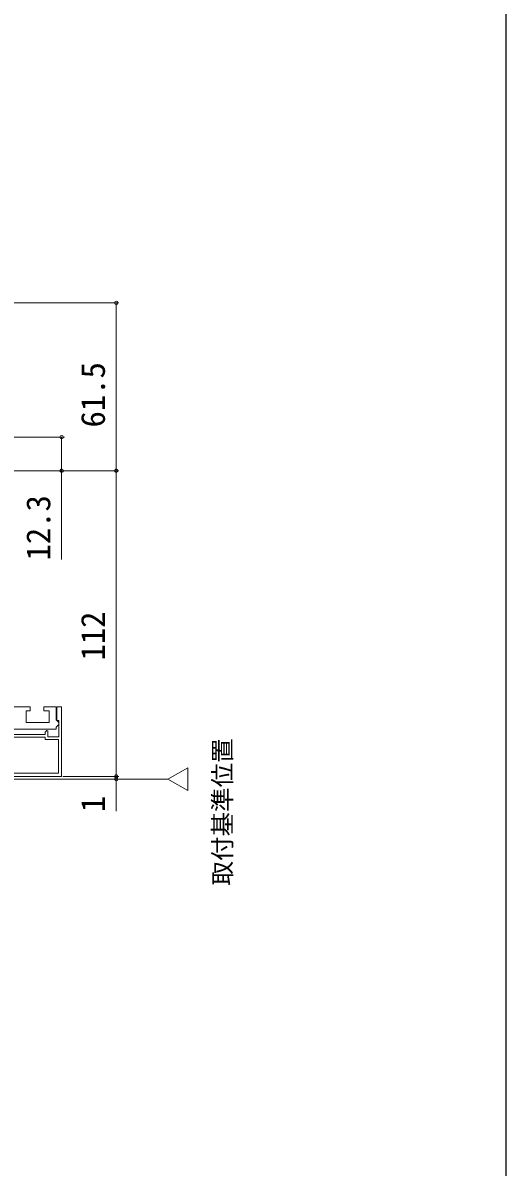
# Model space of a CAD drawing. Units: millimetres, scale not verified. Extents: x -525 to 525, y -785 to 780.
# Drawn here: x 348.1 to 525, y -110 to 309.2 of the extents above; entities that cross this region are included whole.
import ezdxf
from ezdxf.enums import TextEntityAlignment as Align

# ---------------------------------------------------------------- set-up
doc = ezdxf.new("R2010")
doc.units = ezdxf.units.MM
doc.header["$LTSCALE"] = 4
doc.layers.add('0-1_USER1', color=1, linetype='Continuous')
doc.layers.add('0-6_YKK_ZWAK', color=7, linetype='Continuous')
for name, color, linetype, lineweight in [('0-2_YKK_11', 30, 'Continuous', 18), ('0-3_YKK_12', 1, 'Continuous', 18), ('0-5_YKK_D', 6, 'Continuous', 18)]:
    doc.layers.add(name, color=color, linetype=linetype, lineweight=lineweight)
doc.styles.add('ＭＳ ゴシック', font='')
doc.styles.get('ＭＳ ゴシック').set_extended_font_data('MS Gothic')

msp = doc.modelspace()

# ---------------------------------------------------------------- linework, layer by layer
at = {"layer": '0-2_YKK_11', "color": 211}
for points in [[(342.802, 50.453), (360.302, 50.453), (360.302, 51.153), (360.802, 51.653), (361.302, 52.153), (361.302, 52.853), (360.802, 53.353), (360.302, 53.853), (360.302, 58.653), (355.802, 58.653), (355.802, 57.153), (357.802, 57.153), (357.802, 52.953), (349.302, 52.953), (349.302, 57.153), (350.802, 57.153), (350.802, 58.653), (337.302, 58.653)], [(362.302, 58.653), (362.302, 33.153), (337.302, 33.153), (337.302, 34.253), (341.302, 34.253), (341.302, 36.853), (339.214, 36.853), (338.262, 37.403), (338.382, 37.853), (341.002, 37.853)], [(342.302, 36.553), (342.302, 34.353), (361.102, 34.353), (361.102, 46.653), (356.302, 46.653), (356.302, 47.553), (338.403, 47.553), (338.249, 48.163), (340.654, 49.462), (340.802, 48.553), (356.302, 48.553), (356.302, 49.377), (356.931, 50.007), (357.302, 49.853), (357.302, 47.653), (361.302, 47.653), (361.302, 53.653), (360.502, 53.653), (360.502, 58.653), (362.302, 58.653)]]:
    msp.add_lwpolyline(points, dxfattribs=at)
at = {"layer": '0-3_YKK_12'}
for p, q in [((401.191, 32.152), (408.457, 36.347)), ((408.457, 36.347), (408.457, 27.957)), ((124.969, 32.146), (401.191, 32.152)), ((401.191, 32.152), (408.457, 27.957))]:
    msp.add_line(p, q, dxfattribs=at)
at = {"layer": '0-5_YKK_D'}
for p, q in [((155.602, 206.653), (383.302, 206.653)), ((382.302, 145.153), (382.302, 206.653)), ((305.002, 157.453), (363.302, 157.453)), ((337.802, 145.153), (383.302, 145.153)), ((337.802, 145.153), (383.302, 145.153)), ((337.802, 145.153), (363.302, 145.153)), ((382.302, 33.153), (382.302, 145.153)), ((382.302, 33.153), (382.302, 35.703)), ((362.802, 33.153), (383.302, 33.153)), ((362.802, 33.153), (383.302, 33.153)), ((373.302, 32.15), (383.302, 32.15)), ((382.302, 33.153), (382.302, 32.15)), ((382.302, 32.15), (382.302, 20.437))]:
    msp.add_line(p, q, dxfattribs=at)
msp.add_lwpolyline([(362.302, 157.453), (362.302, 145.153), (362.302, 112.603)], dxfattribs=at)
for centre in [(382.302, 206.653), (362.302, 157.453), (362.302, 145.153), (382.302, 145.153), (382.302, 145.153), (382.302, 33.153), (382.302, 33.153), (382.302, 32.15)]:
    msp.add_circle(centre, 0.637, dxfattribs=at)
at = {"layer": '0-6_YKK_ZWAK'}
msp.add_lwpolyline([(-525, -784.6), (525, -784.6), (525, 745.4)], dxfattribs=at)

# ---------------------------------------------------------------- texts
at = {"layer": '0-1_USER1', "style": 'ＭＳ ゴシック'}
msp.add_text('取付基準位置', height=6.598, rotation=90, dxfattribs=at).set_placement((426.458, -6.878), align=Align.BOTTOM_LEFT)
at = {"layer": '0-5_YKK_D', "style": 'ＭＳ ゴシック'}
for s, p in [('61.5', (380.802, 161.005)), ('12.3', (360.802, 112.262)), ('112', (380.802, 75.585)), ('1', (380.802, 20.096))]:
    msp.add_text(s, height=8.798, rotation=90, dxfattribs=at).set_placement(p, align=Align.BOTTOM_LEFT)

doc.saveas('drawing.dxf')
